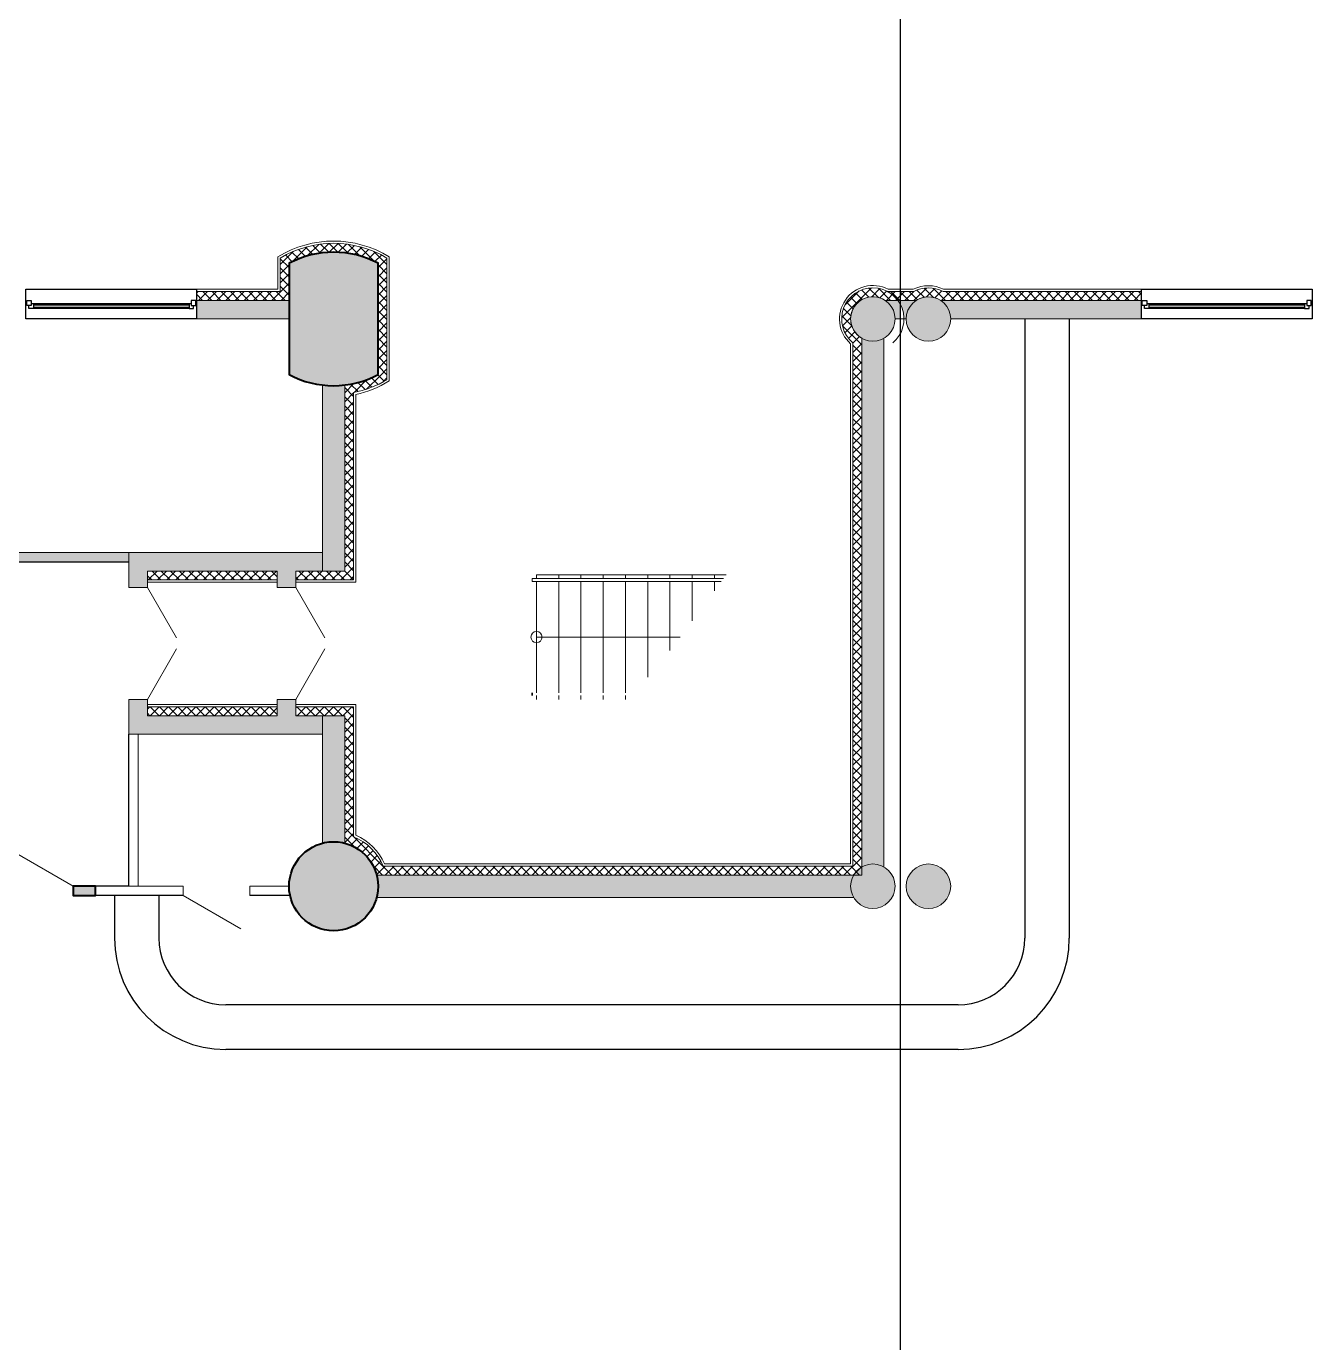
# Model space of a CAD drawing. Header units: millimetres. Extents: x 72919 to 485785, y -53256 to 338519.
# Drawn here: x 286540 to 303880, y 233750 to 251501 of the extents above; entities that cross this region are included whole.
import ezdxf

# ---------------------------------------------------------------- set-up
doc = ezdxf.new("R2010")
doc.units = ezdxf.units.MM
for name, color, linetype, lineweight in [('door', 177, 'Continuous', 9), ('stairs', 4, 'Continuous', 5), ('wall', 5, 'Continuous', 40)]:
    doc.layers.add(name, color=color, linetype=linetype, lineweight=lineweight)

# ---------------------------------------------------------------- blocks, each defined once
blk = doc.blocks.new('Пилон 1')
at = {"layer": 'wall', "lineweight": 9, "ltscale": 400, "true_color": 0x000000}
h = blk.add_hatch(color=18, dxfattribs=at)
h.dxf.hatch_style = 1
edge = h.paths.add_edge_path()
edge.add_line((600, -750), (600, 750))
edge.add_arc((0, -375), 1275, 61.9275, 118.0725)
edge.add_line((-600, 750), (-600, -750))
edge.add_arc((0, 375), 1275, 241.9275, 298.0725)
at = {"layer": 'wall', "color": 0, "ltscale": 400}
blk.add_lwpolyline([(600, -750), (600, 750, 0.25), (-600, 750), (-600, -750, 0.25), (600, -750)], format="xyb", dxfattribs=at)
blk = doc.blocks.new('Колонна ∅1200')
at = {"lineweight": 9, "ltscale": 400, "true_color": 0x000000}
h = blk.add_hatch(color=18, dxfattribs=at)
h.dxf.hatch_style = 1
edge = h.paths.add_edge_path()
edge.add_arc((0, 0), 600, 0, 360)
at = {"color": 18, "ltscale": 400, "true_color": 0x000000}
blk.add_circle((0, 0), 600, dxfattribs=at)
blk = doc.blocks.new('сердечник для 125')
at = {"lineweight": 40, "ltscale": 200, "true_color": 0x000000}
h = blk.add_hatch(color=18, dxfattribs=at)
h.dxf.hatch_style = 1
h.paths.add_polyline_path([(-779283, 728683), (-779583, 728683), (-779583, 728558), (-779283, 728558)])
at = {"color": 18, "lineweight": 40, "true_color": 0x000000}
blk.add_lwpolyline([(-779283, 728683), (-779583, 728683), (-779583, 728558), (-779283, 728558)], close=True, dxfattribs=at)
at = {"ltscale": 0.740741}
for points in [[(-779408, 728682), (-779408, 728683)], [(-779283, 728558), (-779283, 728558)]]:
    blk.add_lwpolyline(points, dxfattribs=at)

msp = doc.modelspace()

# ---------------------------------------------------------------- hatches: boundary and pattern name
at = {"ltscale": 500, "true_color": 0x000000}
h = msp.add_hatch(color=18, dxfattribs=at)
h.dxf.hatch_style = 1
h.paths.add_polyline_path([(290085.43379, 247804.99944), (288835.43379, 247804.99944), (288835.43379, 247554.99944), (290085.43379, 247554.99944)])
h = msp.add_hatch(color=18, dxfattribs=at)
h.dxf.hatch_style = 1
edge = h.paths.add_edge_path()
edge.add_arc((297960.43379, 247554.99944), 300, 0, 360)
h = msp.add_hatch(color=18, dxfattribs=at)
h.dxf.hatch_style = 1
h.paths.add_polyline_path([(298335.43379, 247744.14225, 0.0426297479), (298297.92453, 247804.99944), (298126.26502, 247804.99944, -0.2513806714), (298260.43379, 247554.99944), (298335.43379, 247554.99944)])
h.paths.add_polyline_path([(298544.60255, 247804.99944), (298335.43379, 247804.99944), (298335.43379, 247744.14225, -0.1173203946), (298380.43379, 247554.99944), (298410.43379, 247554.99944, -0.2513806714)])
h.paths.add_polyline_path([(301585.43379, 247804.99944), (298876.26502, 247804.99944, -0.2513806714), (299010.43379, 247554.99944), (301585.43379, 247554.99944)])
h = msp.add_hatch(color=18, dxfattribs=at)
h.dxf.hatch_style = 1
edge = h.paths.add_edge_path()
edge.add_arc((298710.43379, 247554.99944), 300, 0, 360)
h = msp.add_hatch(color=18, dxfattribs=at)
h.dxf.hatch_style = 1
h.paths.add_polyline_path([(298110.43379, 240164.80706), (297810.43379, 240164.80706), (297810.43379, 247295.19182), (298110.43379, 247295.19182)])
h = msp.add_hatch(color=18, dxfattribs=at)
h.dxf.hatch_style = 1
h.paths.add_polyline_path([(290835.43379, 244154.96441), (290535.43379, 244154.96441), (290535.43379, 246663.85372), (290835.43379, 246663.85372)])
h = msp.add_hatch(color=18, dxfattribs=at)
h.dxf.hatch_style = 1
h.paths.add_polyline_path([(287925.43379, 244404.96441), (286037.00623, 244404.96441), (286037.00623, 245367.60082), (285912.00623, 245364.60082), (285912.07457, 244279.96204), (287925.43379, 244279.96441), (287925.43379, 243934.99944), (288175.43379, 243934.99944), (288175.43379, 244154.96441), (289925.43379, 244154.96441), (289925.43379, 243934.99944), (290175.43379, 243934.99944), (290175.43379, 244154.96441), (290533.74437, 244154.96441), (290535.43379, 244404.96441)])
h.paths.add_polyline_path([(287925.43379, 242424.99944), (287925.43379, 241954.77793), (290535.43379, 241954.77829), (290535.43343, 242204.77829), (290175.43379, 242204.77829), (290175.43379, 242424.99944), (289925.43379, 242424.99944), (289925.43379, 242219.2811), (289925.43379, 242204.77829), (288175.43379, 242204.77829), (288175.43379, 242424.99944)])
h = msp.add_hatch(color=18, dxfattribs=at)
h.dxf.hatch_style = 1
h.paths.add_polyline_path([(290835.43379, 240485.94695), (290535.43379, 240485.94695), (290535.43379, 242204.77829), (290835.43379, 242204.77829)])
h = msp.add_hatch(color=18, dxfattribs=at)
h.dxf.hatch_style = 1
edge = h.paths.add_edge_path()
edge.add_arc((297960.43379, 239904.99944), 300, 0, 360)
h = msp.add_hatch(color=18, dxfattribs=at)
h.dxf.hatch_style = 1
edge = h.paths.add_edge_path()
edge.add_arc((298710.43379, 239904.99944), 300, 0, 360)
h = msp.add_hatch(color=18, dxfattribs=at)
h.dxf.hatch_style = 1
h.paths.add_polyline_path([(297700.62616, 240054.99944), (297700.62616, 239754.99944), (291266.38129, 239754.99944), (291266.38129, 240054.99944)])

# ---------------------------------------------------------------- linework, layer by layer
at = {"color": 18, "ltscale": 500, "true_color": 0x000000}
for p, q in [((286635.43379, 247764.99944), (288765.43379, 247764.99944)), ((286635.43379, 247744.99944), (288735.43379, 247744.99944)), ((286635.43379, 247714.99944), (288735.43379, 247714.99944)), ((301685.43379, 247764.99944), (303815.43379, 247764.99944)), ((301685.43379, 247744.99944), (303785.43379, 247744.99944)), ((301685.43379, 247714.99944), (303785.43379, 247714.99944)), ((285907.92026, 244279.96441), (287925.43379, 244279.96441)), ((293362.94832, 242475.00041), (293362.94797, 242514.9989))]:
    msp.add_line(p, q, dxfattribs=at)
for points in [[(298335.43379, 187152.81026), (298335.43379, 260799.18669)], [(288735.43379, 247694.99944), (286575.43379, 247694.99944), (286575.43379, 247734.99944)], [(286605.43379, 247764.99944), (286635.43379, 247764.99944), (286635.43379, 247694.99944)], [(288735.43379, 247764.99944), (288735.43379, 247694.99944), (288795.43379, 247694.99944), (288795.43379, 247734.99944)], [(303785.43379, 247694.99944), (301625.43379, 247694.99944), (301625.43379, 247734.99944)], [(301655.43379, 247764.99944), (301685.43379, 247764.99944), (301685.43379, 247694.99944)], [(303785.43379, 247764.99944), (303785.43379, 247694.99944), (303845.43379, 247694.99944), (303845.43379, 247734.99944)], [(300010.43531, 247554.99944), (300010.43531, 239204.99944)], [(300610.43531, 247554.99944), (300610.43531, 239204.99944)], [(293362.94797, 242515.00058), (293362.94832, 242475.00058)], [(287925.43302, 239904.99944), (287925.43379, 241954.77829)], [(287925.43379, 239904.99944), (287173.57212, 239904.99972)], [(287173.57212, 239779.99957), (287173.57261, 239904.99944)], [(287925.43298, 239779.99944), (287173.57208, 239779.99972)], [(287730.00913, 239779.99952), (287730.00913, 239183.26772)], [(288655.28515, 239779.99917), (287925.43298, 239779.99944)], [(288330.00913, 239779.99929), (288330.00913, 239183.26772)], [(290085.43374, 239779.99864), (289555.28515, 239779.99884)], [(299110.43531, 238304.99944), (289230.00913, 238304.99944)], [(299110.43531, 237704.99944), (289230.00913, 237704.99944)]]:
    msp.add_lwpolyline(points, dxfattribs=at)
for points in [[(286535.43379, 247554.99944), (286535.43379, 247954.99944), (288835.43379, 247954.99944), (288835.43379, 247554.99944)], [(286545.43379, 247804.99944), (286605.43379, 247804.99944), (286605.43379, 247734.99944), (286545.43379, 247734.99944)], [(288825.43379, 247804.99944), (288765.43379, 247804.99944), (288765.43379, 247734.99944), (288825.43379, 247734.99944)], [(301585.43379, 247554.99944), (301585.43379, 247954.99944), (303885.43379, 247954.99944), (303885.43379, 247554.99944)], [(301595.43379, 247804.99944), (301655.43379, 247804.99944), (301655.43379, 247734.99944), (301595.43379, 247734.99944)], [(303875.43379, 247804.99944), (303815.43379, 247804.99944), (303815.43379, 247734.99944), (303875.43379, 247734.99944)]]:
    msp.add_lwpolyline(points, close=True, dxfattribs=at)
for centre, radius, start, end in [((289230.00913, 239204.99944), 1500, 180, 270), ((289230.00913, 239204.99944), 900, 180, 270), ((299110.43531, 239204.99944), 1500, 270, 0), ((299110.43531, 239204.99944), 900, 270, 0)]:
    msp.add_arc(centre, radius, start, end, dxfattribs=at)
at = {"layer": 'door', "linetype": 'ByBlock', "ltscale": 100}
for p, q in [((288175.43379, 243934.99944), (288568.62579, 243253.97091)), ((290175.43379, 243934.99944), (290568.62579, 243253.97091)), ((288175.43379, 242424.99944), (288568.62579, 243106.02798)), ((290175.43379, 242424.99944), (290568.62579, 243106.02798)), ((287173.57224, 239904.99965), (286394.14938, 240354.99965)), ((289434.70801, 239329.99917), (288655.28515, 239779.99917))]:
    msp.add_line(p, q, dxfattribs=at)
at = {"layer": 'stairs', "color": 4, "lineweight": 18}
for p, q in [((295982.90201, 244105.02196), (293422.93379, 244104.99944)), ((293422.93423, 244054.99944), (293422.93379, 244104.99944)), ((293722.93423, 244055.00241), (293722.93379, 244105.00208)), ((294022.93423, 244055.00537), (294022.93379, 244105.00472)), ((294322.93423, 244055.00833), (294322.93379, 244105.00736)), ((294622.93423, 244055.0113), (294622.93379, 244105.01)), ((294922.93423, 244055.01426), (294922.93379, 244105.01264)), ((295222.93423, 244055.01723), (295222.93379, 244105.01528)), ((295522.93423, 244055.02019), (295522.93379, 244105.01791)), ((295822.93423, 244055.02315), (295822.93379, 244105.02055)), ((293362.93315, 244014.9989), (294789.18611, 244015.01368)), ((293422.94796, 242515.00018), (293422.93459, 244015.00084)), ((293722.94796, 242515.00315), (293722.93459, 244015.00353)), ((294022.94796, 242515.00611), (294022.93459, 244015.00622)), ((294322.94796, 242515.00907), (294322.93459, 244015.00892)), ((294622.94796, 242515.01204), (294622.93459, 244015.01161)), ((294922.94611, 242722.97452), (294922.93459, 244015.0143)), ((295222.94292, 243081.72771), (295222.93459, 244015.01699)), ((295522.9393, 243485.67653), (295522.93459, 244015.01968)), ((295822.93571, 243889.62537), (295822.93459, 244015.02237)), ((293422.94006, 243265.00096), (295360.38184, 243265.01826)), ((293422.94877, 242425.00158), (293422.94832, 242475.00158)), ((293722.94877, 242425.00427), (293722.94832, 242475.00427)), ((294022.94877, 242425.00696), (294022.94832, 242475.00696)), ((294322.94877, 242425.00966), (294322.94832, 242475.00966)), ((294622.94877, 242425.01235), (294622.94832, 242475.01235))]:
    msp.add_line(p, q, dxfattribs=at)
msp.add_lwpolyline([(295916.06359, 244015.02321), (293362.93459, 244014.99967), (293362.93423, 244054.99816), (295945.77083, 244055.02437)], dxfattribs=at)
msp.add_circle((293422.94006, 243265.00096), 75.52444, dxfattribs=at)
at = {"layer": 'wall', "color": 18, "lineweight": 18, "ltscale": 0.007407, "true_color": 0x000000, "extrusion": (-0.707107, -0.707107, 0)}
for p, q in [((298199.00835, 247804.99944), (298035.83139, 247968.1764)), ((298560.70137, 247814.53749), (298450.23941, 247924.99944)), ((297810.43379, 247203.62452), (297550.51129, 247463.54701)), ((290955.43379, 242179.23059), (290809.88609, 242324.77829)), ((291470.99701, 240054.99944), (290835.43379, 240690.56267)), ((290967.90425, 240434.34851), (290835.43379, 240566.81898))]:
    msp.add_line(p, q, dxfattribs=at)
at = {"layer": 'wall', "color": 18, "lineweight": 18, "ltscale": 0.007407, "true_color": 0x000000}
for p, q in [((298126.26502, 247804.99944), (298544.60255, 247804.99944)), ((298876.26502, 247804.99944), (301585.43379, 247804.99944)), ((298260.43379, 247554.99944), (298410.43379, 247554.99944)), ((297810.43379, 247295.19182), (297810.43379, 240164.80706)), ((298110.43379, 247295.19182), (298110.43379, 240164.80706)), ((290535.43379, 244154.96441), (290535.43379, 246663.85372)), ((290835.43379, 244154.96441), (290835.43379, 246663.85372)), ((287925.43379, 244404.96441), (286037.00623, 244404.96441)), ((290835.43379, 244154.96441), (290535.43379, 244154.96441)), ((290955.43379, 242302.97428), (290933.62978, 242324.77829)), ((290535.43379, 242204.77829), (290835.43379, 242204.77829)), ((290835.43379, 240485.94695), (290835.43379, 242204.77829)), ((287925.43379, 241954.77829), (290535.43379, 241954.77829)), ((291347.25332, 240054.99944), (291214.78285, 240187.46991)), ((297700.62616, 240054.99944), (291266.38129, 240054.99944))]:
    msp.add_line(p, q, dxfattribs=at)
at = {"layer": 'wall', "color": 18, "lineweight": 18, "ltscale": 0.007407, "true_color": 0x000000, "extrusion": (0.707107, 0.707107, 0)}
msp.add_line((298941.47047, 247804.99944), (298778.80277, 247967.66715), dxfattribs=at)
at = {"layer": 'wall', "color": 18, "lineweight": 18, "ltscale": 0.007407, "true_color": 0x000000, "extrusion": (1, 0, 0)}
for p, q in [((301585.43379, 247954.99944), (301585.43379, 247804.99944)), ((288175.43379, 244154.96441), (288175.43379, 244004.96441)), ((288175.43379, 242354.77829), (288175.43379, 242204.77829))]:
    msp.add_line(p, q, dxfattribs=at)
at = {"layer": 'wall', "color": 18, "lineweight": 18, "ltscale": 0.007407, "true_color": 0x000000}
for points in [[(290125.95356, 248325.69001), (290328.94379, 248528.68024)], [(290625.06403, 248453.56942), (290745.21264, 248573.71803)], [(289935.43379, 247954.99944), (289935.43379, 248391.66153)], [(290085.43379, 248246.46543), (289965.43379, 248366.46543)], [(290214.53358, 248364.85302), (290122.85615, 248456.53045)], [(291350.32034, 248342.75943), (291227.85495, 248465.22483)], [(291241.37042, 248327.41369), (291330.7322, 248416.77547)], [(289965.43379, 248165.17024), (290085.43379, 248285.17024)], [(290085.43379, 248122.72175), (289965.43379, 248242.72175)], [(289965.43379, 248041.42655), (290085.43379, 248161.42655)], [(291285.43379, 248123.98968), (291405.43379, 248243.98968)], [(291405.43379, 248040.15861), (291285.43379, 248160.15861)], [(290085.43379, 247998.97806), (289965.43379, 248118.97806)], [(290085.43379, 247875.23437), (289965.43379, 247995.23437)], [(291405.43379, 247916.41493), (291285.43379, 248036.41493)], [(291285.43379, 247876.50231), (291405.43379, 247996.50231)], [(288835.43379, 247901.37604), (288859.05719, 247924.99944)], [(288918.23185, 247804.99944), (288835.43379, 247887.79751)], [(288862.80087, 247804.99944), (288982.80087, 247924.99944)], [(289041.97554, 247804.99944), (288921.97554, 247924.99944)], [(288986.54456, 247804.99944), (289106.54456, 247924.99944)], [(289110.28825, 247804.99944), (289230.28825, 247924.99944)], [(289289.46291, 247804.99944), (289169.46291, 247924.99944)], [(289234.03193, 247804.99944), (289354.03193, 247924.99944)], [(289357.77562, 247804.99944), (289477.77562, 247924.99944)], [(289536.95028, 247804.99944), (289416.95028, 247924.99944)], [(289481.51931, 247804.99944), (289601.51931, 247924.99944)], [(289660.69397, 247804.99944), (289540.69397, 247924.99944)], [(289605.26299, 247804.99944), (289725.26299, 247924.99944)], [(289729.00668, 247804.99944), (289849.00668, 247924.99944)], [(289908.18134, 247804.99944), (289788.18134, 247924.99944)], [(290031.92503, 247804.99944), (289911.92503, 247924.99944)], [(291405.43379, 247792.67124), (291285.43379, 247912.67124)], [(291285.43379, 247752.75862), (291405.43379, 247872.75862)], [(297540.8412, 247573.49433), (297941.9389, 247974.59203)], [(297583.15204, 247739.54886), (297775.88437, 247932.28119)], [(297745.1258, 247763.90725), (297660.26609, 247848.76696)], [(297945.72942, 247854.63886), (298055.248, 247964.15744)], [(298322.75204, 247804.99944), (298202.75204, 247924.99944)], [(298446.49573, 247804.99944), (298326.49573, 247924.99944)], [(298538.36269, 247828.5537), (298682.00903, 247972.20004)], [(298776.77407, 247845.95216), (298653.38849, 247969.33773)], [(298797.84527, 247840.5489), (298890.7652, 247933.46883)], [(298886.0395, 247804.99944), (299006.0395, 247924.99944)], [(299010.43379, 247554.99944), (301585.43379, 247554.99944), (301585.43379, 247804.99944)], [(299188.95785, 247804.99944), (299068.95785, 247924.99944)], [(299257.27056, 247804.99944), (299377.27056, 247924.99944)], [(299436.44522, 247804.99944), (299316.44522, 247924.99944)], [(299381.01424, 247804.99944), (299501.01424, 247924.99944)], [(299560.18891, 247804.99944), (299440.18891, 247924.99944)], [(299504.75793, 247804.99944), (299624.75793, 247924.99944)], [(299628.50162, 247804.99944), (299748.50162, 247924.99944)], [(299807.67628, 247804.99944), (299687.67628, 247924.99944)], [(299931.41997, 247804.99944), (299811.41997, 247924.99944)], [(299875.98899, 247804.99944), (299995.98899, 247924.99944)], [(299999.73268, 247804.99944), (300119.73268, 247924.99944)], [(300178.90734, 247804.99944), (300058.90734, 247924.99944)], [(300123.47636, 247804.99944), (300243.47636, 247924.99944)], [(300247.22005, 247804.99944), (300367.22005, 247924.99944)], [(300370.96374, 247804.99944), (300490.96374, 247924.99944)], [(300550.1384, 247804.99944), (300430.1384, 247924.99944)], [(300618.45111, 247804.99944), (300738.45111, 247924.99944)], [(300742.1948, 247804.99944), (300862.1948, 247924.99944)], [(300921.36946, 247804.99944), (300801.36946, 247924.99944)], [(300865.93848, 247804.99944), (300985.93848, 247924.99944)], [(301045.11315, 247804.99944), (300925.11315, 247924.99944)], [(300989.68217, 247804.99944), (301109.68217, 247924.99944)], [(301168.85683, 247804.99944), (301048.85683, 247924.99944)], [(301292.60052, 247804.99944), (301172.60052, 247924.99944)], [(301237.16954, 247804.99944), (301357.16954, 247924.99944)], [(301360.91323, 247804.99944), (301480.91323, 247924.99944)], [(301540.08789, 247804.99944), (301420.08789, 247924.99944)], [(301585.43379, 247883.39724), (301543.83158, 247924.99944)], [(291405.43379, 247668.92755), (291285.43379, 247788.92755)], [(291285.43379, 247629.01494), (291405.43379, 247749.01494)], [(291405.43379, 247421.44018), (291285.43379, 247541.44018)], [(297551.27579, 247460.18523), (297660.79437, 247569.70381)], [(297583.85469, 247369.02045), (297675.61355, 247460.77931)], [(291405.43379, 247297.69649), (291285.43379, 247417.69649)], [(291285.43379, 247257.78388), (291405.43379, 247377.78388)], [(291405.43379, 247173.95281), (291285.43379, 247293.95281)], [(297690.43379, 247228.11217), (297778.66097, 247316.33935)], [(297810.43379, 247295.19182), (297810.43379, 240054.99944)], [(291285.43379, 247134.04019), (291405.43379, 247254.04019)], [(291405.43379, 247050.20912), (291285.43379, 247170.20912)], [(291285.43379, 247010.2965), (291405.43379, 247130.2965)], [(297660.43379, 240204.99944), (297660.43379, 247219.58925)], [(297690.43379, 247104.36848), (297810.43379, 247224.36848)], [(291405.43379, 246926.46543), (291285.43379, 247046.46543)], [(291405.43379, 246802.72175), (291285.43379, 246922.72175)], [(297810.43379, 246956.13714), (297690.43379, 247076.13714)], [(297810.43379, 246832.39346), (297690.43379, 246952.39346)], [(291288.55282, 246672.11534), (291198.071, 246762.59716)], [(291349.6453, 246703.27695), (291405.43379, 246759.06544)], [(297690.43379, 246733.13742), (297810.43379, 246853.13742)], [(297810.43379, 246708.64977), (297690.43379, 246828.64977)], [(290835.43379, 246560.2965), (290960.06547, 246684.92819)], [(290835.43379, 244154.96441), (290835.43379, 246663.85372)], [(291014.95901, 246574.47809), (290913.81652, 246675.62058)], [(297690.43379, 246609.39373), (297810.43379, 246729.39373)], [(297810.43379, 246584.90608), (297690.43379, 246704.90608)], [(297690.43379, 246485.65005), (297810.43379, 246605.65005)], [(297810.43379, 246461.1624), (297690.43379, 246581.1624)], [(290955.43379, 246386.51594), (290835.43379, 246506.51594)], [(290835.43379, 246312.80913), (290955.43379, 246432.80913)], [(290955.43379, 246262.77225), (290835.43379, 246382.77225)], [(297690.43379, 246361.90636), (297810.43379, 246481.90636)], [(297810.43379, 246337.41871), (297690.43379, 246457.41871)], [(290835.43379, 246189.06544), (290955.43379, 246309.06544)], [(297810.43379, 246213.67502), (297690.43379, 246333.67502)], [(297690.43379, 246114.41899), (297810.43379, 246234.41899)], [(297810.43379, 246089.93134), (297690.43379, 246209.93134)], [(290835.43379, 246065.32176), (290955.43379, 246185.32176)], [(290955.43379, 246015.28488), (290835.43379, 246135.28488)], [(290835.43379, 245941.57807), (290955.43379, 246061.57807)], [(297690.43379, 245990.6753), (297810.43379, 246110.6753)], [(290955.43379, 245891.54119), (290835.43379, 246011.54119)], [(290835.43379, 245817.83438), (290955.43379, 245937.83438)], [(297690.43379, 245866.93161), (297810.43379, 245986.93161)], [(297810.43379, 245842.44396), (297690.43379, 245962.44396)], [(297690.43379, 245743.18793), (297810.43379, 245863.18793)], [(290955.43379, 245644.05382), (290835.43379, 245764.05382)], [(290835.43379, 245570.34701), (290955.43379, 245690.34701)], [(297810.43379, 245718.70028), (297690.43379, 245838.70028)], [(290835.43379, 245446.60332), (290955.43379, 245566.60332)], [(297810.43379, 245471.2129), (297690.43379, 245591.2129)], [(290835.43379, 245322.85963), (290955.43379, 245442.85963)], [(297690.43379, 245371.95687), (297810.43379, 245491.95687)], [(297810.43379, 245099.98184), (297690.43379, 245219.98184)], [(290955.43379, 244901.5917), (290835.43379, 245021.5917)], [(290835.43379, 244580.39751), (290955.43379, 244700.39751)], [(290955.43379, 244406.61695), (290835.43379, 244526.61695)], [(297810.43379, 244481.26341), (297690.43379, 244601.26341)], [(290535.43379, 244154.96441), (290175.43379, 244154.96441), (290175.43379, 243934.99944), (289925.43379, 243934.99944), (289925.43379, 244154.96441), (288175.43379, 244154.96441), (288175.43379, 243934.99944), (287925.43379, 243934.99944), (287925.43379, 244404.96441)], [(287925.43379, 244404.96441), (290535.43379, 244404.96441)], [(288175.43379, 244147.78388), (288182.61432, 244154.96441)], [(288233.49416, 244034.96441), (288175.43379, 244093.02479)], [(288186.35801, 244034.96441), (288306.35801, 244154.96441)], [(288357.23785, 244034.96441), (288237.23785, 244154.96441)], [(288310.10169, 244034.96441), (288430.10169, 244154.96441)], [(288480.98153, 244034.96441), (288360.98153, 244154.96441)], [(288433.84538, 244034.96441), (288553.84538, 244154.96441)], [(288604.72522, 244034.96441), (288484.72522, 244154.96441)], [(288557.58907, 244034.96441), (288677.58907, 244154.96441)], [(288728.46891, 244034.96441), (288608.46891, 244154.96441)], [(288852.21259, 244034.96441), (288732.21259, 244154.96441)], [(288975.95628, 244034.96441), (288855.95628, 244154.96441)], [(288928.82013, 244034.96441), (289048.82013, 244154.96441)], [(289099.69997, 244034.96441), (288979.69997, 244154.96441)], [(289176.3075, 244034.96441), (289296.3075, 244154.96441)], [(289347.18734, 244034.96441), (289227.18734, 244154.96441)], [(289300.05119, 244034.96441), (289420.05119, 244154.96441)], [(289470.93103, 244034.96441), (289350.93103, 244154.96441)], [(289718.4184, 244034.96441), (289598.4184, 244154.96441)], [(289671.28225, 244034.96441), (289791.28225, 244154.96441)], [(289795.02593, 244034.96441), (289915.02593, 244154.96441)], [(289925.43379, 244075.4364), (289845.90578, 244154.96441)], [(290175.43379, 244044.1412), (290286.25699, 244154.96441)], [(290175.43379, 244154.96441), (290835.43379, 244154.96441)], [(290337.13684, 244034.96441), (290217.13684, 244154.96441)], [(290584.62421, 244034.96441), (290464.62421, 244154.96441)], [(290708.3679, 244034.96441), (290588.3679, 244154.96441)], [(290661.23174, 244034.96441), (290781.23174, 244154.96441)], [(290832.11158, 244034.96441), (290712.11158, 244154.96441)], [(297810.43379, 244110.03235), (297690.43379, 244230.03235)], [(290213.39315, 244034.96441), (290175.43379, 244072.92377)], [(290955.43379, 244034.96441), (290175.43379, 244034.96441)], [(297810.43379, 243862.54498), (297690.43379, 243982.54498)], [(297690.43379, 243639.54525), (297810.43379, 243759.54525)], [(297690.43379, 243515.80157), (297810.43379, 243635.80157)], [(297810.43379, 243491.31392), (297690.43379, 243611.31392)], [(297690.43379, 243144.57051), (297810.43379, 243264.57051)], [(297810.43379, 243120.08286), (297690.43379, 243240.08286)], [(297690.43379, 242897.08313), (297810.43379, 243017.08313)], [(297810.43379, 242872.59548), (297690.43379, 242992.59548)], [(297690.43379, 242525.85207), (297810.43379, 242645.85207)], [(288175.43379, 242204.77829), (288175.43379, 242424.99944), (287925.43379, 242424.99944), (287925.43379, 241954.77829)], [(290535.43379, 242204.77829), (290175.43379, 242204.77829), (290175.43379, 242424.99944), (289925.43379, 242424.99944), (289925.43379, 242204.77829), (288175.43379, 242204.77829)], [(288212.32718, 242204.77829), (288332.32718, 242324.77829)], [(288336.07087, 242204.77829), (288456.07087, 242324.77829)], [(288578.75604, 242204.77829), (288458.75604, 242324.77829)], [(288459.81456, 242204.77829), (288579.81456, 242324.77829)], [(288583.55824, 242204.77829), (288703.55824, 242324.77829)], [(288707.30193, 242204.77829), (288827.30193, 242324.77829)], [(288831.04562, 242204.77829), (288951.04562, 242324.77829)], [(289073.73079, 242204.77829), (288953.73079, 242324.77829)], [(288954.7893, 242204.77829), (289074.7893, 242324.77829)], [(289078.53299, 242204.77829), (289198.53299, 242324.77829)], [(289202.27668, 242204.77829), (289322.27668, 242324.77829)], [(289326.02036, 242204.77829), (289446.02036, 242324.77829)], [(289449.76405, 242204.77829), (289569.76405, 242324.77829)], [(289692.44922, 242204.77829), (289572.44922, 242324.77829)], [(289573.50774, 242204.77829), (289693.50774, 242324.77829)], [(289816.19291, 242204.77829), (289696.19291, 242324.77829)], [(289697.25142, 242204.77829), (289817.25142, 242324.77829)], [(289820.99511, 242204.77829), (289925.43379, 242309.21696)], [(290175.43379, 242311.72959), (290188.48248, 242324.77829)], [(290192.22617, 242204.77829), (290312.22617, 242324.77829)], [(290434.91134, 242204.77829), (290314.91134, 242324.77829)], [(290315.96986, 242204.77829), (290435.96986, 242324.77829)], [(290558.65503, 242204.77829), (290438.65503, 242324.77829)], [(290439.71354, 242204.77829), (290559.71354, 242324.77829)], [(290806.14241, 242204.77829), (290686.14241, 242324.77829)], [(290687.20092, 242204.77829), (290807.20092, 242324.77829)], [(290810.9446, 242204.77829), (290930.9446, 242324.77829)], [(290955.43379, 242324.77829), (290955.43379, 240572.45731)], [(290187.42397, 242204.77829), (290175.43379, 242216.76847)], [(290535.43379, 240485.94695), (290535.43379, 242204.77829)], [(290835.43379, 242105.52378), (290955.43379, 242225.52378)], [(290955.43379, 242055.48691), (290835.43379, 242175.48691)], [(297810.43379, 242130.13336), (297690.43379, 242250.13336)], [(288050.43302, 239904.9994), (288050.43379, 241954.77824)], [(290835.43379, 241981.78009), (290955.43379, 242101.78009)], [(290955.43379, 241931.74322), (290835.43379, 242051.74322)], [(297810.43379, 241882.64599), (297690.43379, 242002.64599)], [(290955.43379, 241807.99953), (290835.43379, 241927.99953)], [(290835.43379, 241734.29272), (290955.43379, 241854.29272)], [(290955.43379, 241684.25585), (290835.43379, 241804.25585)], [(290835.43379, 241610.54903), (290955.43379, 241730.54903)], [(290955.43379, 241560.51216), (290835.43379, 241680.51216)], [(290835.43379, 241486.80535), (290955.43379, 241606.80535)], [(297690.43379, 241535.90258), (297810.43379, 241655.90258)], [(290955.43379, 241313.02479), (290835.43379, 241433.02479)], [(290835.43379, 241239.31797), (290955.43379, 241359.31797)], [(290955.43379, 241189.2811), (290835.43379, 241309.2811)], [(290835.43379, 241115.57429), (290955.43379, 241235.57429)], [(297810.43379, 241140.18387), (297690.43379, 241260.18387)], [(290955.43379, 241065.53741), (290835.43379, 241185.53741)], [(290955.43379, 240941.79373), (290835.43379, 241061.79373)], [(290955.43379, 240818.05004), (290835.43379, 240938.05004)], [(290955.43379, 240694.30635), (290835.43379, 240814.30635)], [(290835.43379, 240620.59954), (290955.43379, 240740.59954)], [(290835.43379, 240496.85585), (290955.43379, 240616.85585)], [(291135.4249, 240301.87222), (291220.41661, 240386.86393)], [(297690.43379, 240174.99944), (291352.89165, 240174.99944)], [(291372.82014, 240204.99944), (297660.43379, 240204.99944)], [(291383.52687, 240054.99944), (291503.52687, 240174.99944)], [(291594.74069, 240054.99944), (291474.74069, 240174.99944)], [(291507.27056, 240054.99944), (291627.27056, 240174.99944)], [(291718.48438, 240054.99944), (291598.48438, 240174.99944)], [(291631.01424, 240054.99944), (291751.01424, 240174.99944)], [(291842.22807, 240054.99944), (291722.22807, 240174.99944)], [(291754.75793, 240054.99944), (291874.75793, 240174.99944)], [(291965.97175, 240054.99944), (291845.97175, 240174.99944)], [(292089.71544, 240054.99944), (291969.71544, 240174.99944)], [(292125.98899, 240054.99944), (292245.98899, 240174.99944)], [(292460.9465, 240054.99944), (292340.9465, 240174.99944)], [(292584.69019, 240054.99944), (292464.69019, 240174.99944)], [(292497.22005, 240054.99944), (292617.22005, 240174.99944)], [(292620.96374, 240054.99944), (292740.96374, 240174.99944)], [(292832.17756, 240054.99944), (292712.17756, 240174.99944)], [(292744.70742, 240054.99944), (292864.70742, 240174.99944)], [(292992.1948, 240054.99944), (293112.1948, 240174.99944)], [(293239.68217, 240054.99944), (293359.68217, 240174.99944)], [(293487.16954, 240054.99944), (293607.16954, 240174.99944)], [(293698.38337, 240054.99944), (293578.38337, 240174.99944)], [(293945.87074, 240054.99944), (293825.87074, 240174.99944)], [(294069.61443, 240054.99944), (293949.61443, 240174.99944)], [(294440.84549, 240054.99944), (294320.84549, 240174.99944)], [(294564.58917, 240054.99944), (294444.58917, 240174.99944)], [(294477.11904, 240054.99944), (294597.11904, 240174.99944)], [(294812.07655, 240054.99944), (294692.07655, 240174.99944)], [(295183.30761, 240054.99944), (295063.30761, 240174.99944)], [(295219.58116, 240054.99944), (295339.58116, 240174.99944)], [(295430.79498, 240054.99944), (295310.79498, 240174.99944)], [(296668.23185, 240054.99944), (296548.23185, 240174.99944)], [(296791.97554, 240054.99944), (296671.97554, 240174.99944)], [(296915.71922, 240054.99944), (296795.71922, 240174.99944)], [(297039.46291, 240054.99944), (296919.46291, 240174.99944)], [(297163.2066, 240054.99944), (297043.2066, 240174.99944)], [(297286.95028, 240054.99944), (297166.95028, 240174.99944)], [(297534.43766, 240054.99944), (297414.43766, 240174.99944)], [(297810.43379, 240150.23437), (297690.43379, 240270.23437)], [(288655.2852, 239904.99917), (287925.43379, 239904.99944)], [(288655.28515, 239779.99917), (288655.2852, 239904.99917)], [(290085.43379, 239904.99864), (289555.28515, 239904.99884)], [(289555.28515, 239779.99884), (289555.2852, 239904.99884)], [(297700.62616, 239754.99944), (291266.38129, 239754.99944)]]:
    msp.add_lwpolyline(points, dxfattribs=at)
at = {"layer": 'wall', "color": 18, "lineweight": 18, "ltscale": 0.007407, "true_color": 0x000000, "extrusion": (-0.707107, -0.707107, 0)}
for points, elevation in [([(29684.35849, 0), (29544.85758, 0)], -381008.13647), ([(29744.7478, 0), (29597.99306, 0)], -381095.63647), ([(29817.01121, 0), (29660.59415, 0)], -381183.13647), ([(29904.14078, 0), (29734.38765, 0)], -381270.63647), ([(30011.28825, 0), (29822.00307, 0)], -381358.13647), ([(30148.84312, 0), (29927.77899, 0)], -381445.63647), ([(30345.87552, 0), (30059.86423, 0)], -381533.13647), ([(29633.93635, 0), (29499.99246, 0)], -380920.63647), ([(30488.88014, 0), (30410.93796, 0)], -381620.63647), ([(30576.38014, 0), (30406.67451, 0)], -381533.13647), ([(29246.44543, 0), (29076.7398, 0)], -379695.63647), ([(29421.44543, 0), (29251.7398, 0)], -379870.63647), ([(29683.94543, 0), (29514.2398, 0)], -380133.13647), ([(35353.72727, 0), (35230.30213, 0)], -385820.63647), ([(35395.16722, 0), (35258.17748, 0)], -385908.13647), ([(35923.86598, 0), (35787.33228, 0)], -386433.13647), ([(36246.44543, 0), (36076.7398, 0)], -386695.63647), ([(36421.44543, 0), (36251.7398, 0)], -386870.63647), ([(36683.94543, 0), (36514.2398, 0)], -387133.13647), ([(36946.44543, 0), (36776.7398, 0)], -387395.63647), ([(37121.44543, 0), (36951.7398, 0)], -387570.63647), ([(37208.94543, 0), (37039.2398, 0)], -387658.13647), ([(37383.94543, 0), (37214.2398, 0)], -387833.13647), ([(37471.44543, 0), (37301.7398, 0)], -387920.63647), ([(37908.94543, 0), (37739.2398, 0)], -388358.13647), ([(31013.88014, 0), (30844.17451, 0)], -381095.63647), ([(35505.28628, 0), (35317.83726, 0)], -385470.63647), ([(35871.91801, 0), (35702.21238, 0)], -385295.63647), ([(31427.48404, 0), (31257.77841, 0)], -380045.63647), ([(31514.44812, 0), (31382.69541, 0)], -380308.13647), ([(31689.98404, 0), (31520.27841, 0)], -379783.13647), ([(36659.41801, 0), (36489.71238, 0)], -384508.13647), ([(31952.48404, 0), (31782.77841, 0)], -379520.63647), ([(36921.91801, 0), (36752.21238, 0)], -384245.63647), ([(32127.48404, 0), (31957.77841, 0)], -379345.63647), ([(32214.98404, 0), (32045.27841, 0)], -379258.13647), ([(32302.48404, 0), (32132.77841, 0)], -379170.63647), ([(37096.91801, 0), (36927.21238, 0)], -384070.63647), ([(37184.41801, 0), (37014.71238, 0)], -383983.13647), ([(32389.98404, 0), (32220.27841, 0)], -379083.13647), ([(32477.48404, 0), (32307.77841, 0)], -378995.63647), ([(37359.41801, 0), (37189.71238, 0)], -383808.13647), ([(37446.91801, 0), (37277.21238, 0)], -383720.63647), ([(37534.41801, 0), (37364.71238, 0)], -383633.13647), ([(32739.98404, 0), (32570.27841, 0)], -378733.13647), ([(32827.48404, 0), (32657.77841, 0)], -378645.63647), ([(37621.91801, 0), (37452.21238, 0)], -383545.63647), ([(37796.91801, 0), (37627.21238, 0)], -383370.63647), ([(33002.48404, 0), (32832.77841, 0)], -378470.63647), ([(37884.41801, 0), (37714.71238, 0)], -383283.13647), ([(31953.08011, 0), (31783.37448, 0)], -377070.63647), ([(32215.58011, 0), (32045.87448, 0)], -377333.13647), ([(32390.58011, 0), (32220.87448, 0)], -377508.13647), ([(32828.08011, 0), (32658.37448, 0)], -377945.63647), ([(33177.48404, 0), (33007.77841, 0)], -378295.63647), ([(38234.41801, 0), (38064.71238, 0)], -382933.13647), ([(38321.91801, 0), (38152.21238, 0)], -382845.63647), ([(38496.91801, 0), (38327.21238, 0)], -382670.63647), ([(38584.41801, 0), (38414.71238, 0)], -382583.13647), ([(38759.41801, 0), (38589.71238, 0)], -382408.13647), ([(38934.41801, 0), (38764.71238, 0)], -382233.13647), ([(39021.91801, 0), (38852.21238, 0)], -382145.63647), ([(39109.41801, 0), (38939.71238, 0)], -382058.13647), ([(39196.91801, 0), (39027.21238, 0)], -381970.63647), ([(32616.35414, 0), (32446.64852, 0)], -375145.63647), ([(32703.85414, 0), (32534.14852, 0)], -375233.13647), ([(32878.85414, 0), (32709.14852, 0)], -375408.13647), ([(32966.35414, 0), (32796.64852, 0)], -375495.63647), ([(33053.85414, 0), (32884.14852, 0)], -375583.13647), ([(33228.85414, 0), (33059.14852, 0)], -375758.13647), ([(33316.35414, 0), (33146.64852, 0)], -375845.63647), ([(33403.85414, 0), (33234.14852, 0)], -375933.13647), ([(33491.35414, 0), (33321.64852, 0)], -376020.63647), ([(33733.34407, 0), (33584.14852, 0)], -376283.13647), ([(34016.35414, 0), (33846.64852, 0)], -376545.63647), ([(34278.85414, 0), (34109.14852, 0)], -376808.13647), ([(39284.41801, 0), (39114.71238, 0)], -381883.13647), ([(32528.85414, 0), (32483.47033, 0)], -375058.13647), ([(39459.41801, 0), (39289.71238, 0)], -381708.13647), ([(39634.41801, 0), (39464.71238, 0)], -381533.13647), ([(39721.91801, 0), (39552.21238, 0)], -381445.63647), ([(39809.41801, 0), (39639.71238, 0)], -381358.13647), ([(35014.98404, 0), (34845.27841, 0)], -376458.13647), ([(39984.41801, 0), (39814.71238, 0)], -381183.13647), ([(40159.41801, 0), (39989.71238, 0)], -381008.13647), ([(40246.91801, 0), (40077.21238, 0)], -380920.63647), ([(40334.41801, 0), (40164.71238, 0)], -380833.13647), ([(40421.91801, 0), (40252.21238, 0)], -380745.63647), ([(40509.41801, 0), (40339.71238, 0)], -380658.13647), ([(40596.91801, 0), (40427.21238, 0)], -380570.63647), ([(40684.41801, 0), (40514.71238, 0)], -380483.13647), ([(36881.60054, 0), (36711.89491, 0)], -376370.63647), ([(36969.10054, 0), (36799.39491, 0)], -376458.13647), ([(37231.60054, 0), (37061.89491, 0)], -376720.63647), ([(37406.60054, 0), (37236.89491, 0)], -376895.63647), ([(37494.10054, 0), (37324.39491, 0)], -376983.13647), ([(37581.60054, 0), (37411.89491, 0)], -377070.63647), ([(37756.60054, 0), (37586.89491, 0)], -377245.63647), ([(37844.10054, 0), (37674.39491, 0)], -377333.13647), ([(38019.10054, 0), (37849.39491, 0)], -377508.13647), ([(38281.60054, 0), (38111.89491, 0)], -377770.63647), ([(38369.10054, 0), (38199.39491, 0)], -377858.13647), ([(38631.60054, 0), (38461.89491, 0)], -378120.63647), ([(38806.60054, 0), (38636.89491, 0)], -378295.63647), ([(38894.10054, 0), (38724.39491, 0)], -378383.13647), ([(39069.10054, 0), (38899.39491, 0)], -378558.13647), ([(39244.10054, 0), (39074.39491, 0)], -378733.13647), ([(39331.60054, 0), (39161.89491, 0)], -378820.63647), ([(39419.10054, 0), (39249.39491, 0)], -378908.13647), ([(39506.60054, 0), (39336.89491, 0)], -378995.63647), ([(39594.10054, 0), (39424.39491, 0)], -379083.13647), ([(39681.60054, 0), (39511.89491, 0)], -379170.63647), ([(39769.10054, 0), (39599.39491, 0)], -379258.13647), ([(39856.60054, 0), (39686.89491, 0)], -379345.63647), ([(39944.10054, 0), (39774.39491, 0)], -379433.13647), ([(40556.60054, 0), (40386.89491, 0)], -380045.63647), ([(40731.60054, 0), (40561.89491, 0)], -380220.63647), ([(40819.10054, 0), (40649.39491, 0)], -380308.13647)]:
    msp.add_lwpolyline(points, dxfattribs=dict(at, elevation=elevation))
at = {"layer": 'wall', "color": 18, "lineweight": 18, "ltscale": 0.007407, "true_color": 0x000000, "extrusion": (0.707107, -0.707107, 0)}
for points, elevation in [([(380940.80574, 0), (381162.30309, 0)], 29644.74981), ([(381078.76474, 0), (381268.29761, 0)], 29732.24981), ([(381273.46067, 0), (381429.99288, 0)], 29907.24981), ([(381345.85878, 0), (381492.69876, 0)], 29994.74981), ([(381406.35875, 0), (381545.92446, 0)], 30082.24981), ([(380603.29927, 0), (380851.32571, 0)], 29469.74981), ([(381456.87567, 0), (381590.86951, 0)], 30169.74981), ([(381498.70293, 0), (381628.39299, 0)], 30257.24981), ([(381507.56117, 0), (381677.2668, 0)], 30432.24981), ([(380181.44085, 0), (380510.50489, 0)], 29732.24981), ([(381332.56117, 0), (381502.2668, 0)], 30607.24981), ([(380268.94085, 0), (380423.00489, 0)], 29819.74981), ([(386005.6841, 0), (386135.45072, 0)], 35507.24981), ([(386043.94085, 0), (386213.64648, 0)], 35594.74981), ([(386131.44085, 0), (386301.14648, 0)], 35682.24981), ([(386218.94085, 0), (386388.64648, 0)], 35769.74981), ([(386306.44085, 0), (386339.7516, 0)], 35857.24981), ([(386460.62515, 0), (386619.05565, 0)], 35944.74981), ([(386656.44085, 0), (386826.14648, 0)], 36207.24981), ([(386743.94085, 0), (386913.64648, 0)], 36294.74981), ([(387181.44085, 0), (387351.14648, 0)], 36732.24981), ([(387706.44085, 0), (387876.14648, 0)], 37257.24981), ([(388143.94085, 0), (388313.64648, 0)], 37694.74981), ([(388406.44085, 0), (388548.96086, 0)], 37957.24981), ([(380982.56117, 0), (381152.2668, 0)], 30957.24981), ([(380895.06117, 0), (381064.7668, 0)], 31044.74981), ([(385320.33114, 0), (385441.41031, 0)], 35594.74981), ([(385140.59904, 0), (385310.30466, 0)], 35857.24981), ([(380545.06117, 0), (380714.7668, 0)], 31394.74981), ([(385053.09904, 0), (385222.80466, 0)], 35944.74981), ([(380086.89568, 0), (380334.06205, 0)], 31394.74981), ([(380238.50901, 0), (380495.27826, 0)], 31482.24981), ([(380495.27826, 0), (380627.2668, 0)], 31482.24981), ([(379908.66507, 0), (380078.37069, 0)], 31394.74981), ([(384615.59904, 0), (384785.30466, 0)], 36382.24981), ([(379383.66507, 0), (379553.37069, 0)], 31919.74981), ([(384178.09904, 0), (384347.80466, 0)], 36819.74981), ([(384090.59904, 0), (384260.30466, 0)], 36907.24981), ([(379033.66507, 0), (379203.37069, 0)], 32269.74981), ([(383915.59904, 0), (384085.30466, 0)], 37082.24981), ([(378946.16507, 0), (379115.87069, 0)], 32357.24981), ([(383828.09904, 0), (383997.80466, 0)], 37169.74981), ([(378858.66507, 0), (379028.37069, 0)], 32444.74981), ([(383740.59904, 0), (383910.30466, 0)], 37257.24981), ([(383653.09904, 0), (383822.80466, 0)], 37344.74981), ([(378771.16507, 0), (378940.87069, 0)], 32532.24981), ([(378683.66507, 0), (378853.37069, 0)], 32619.74981), ([(383565.59904, 0), (383735.30466, 0)], 37432.24981), ([(383478.09904, 0), (383647.80466, 0)], 37519.74981), ([(383390.59904, 0), (383560.30466, 0)], 37607.24981), ([(378508.66507, 0), (378678.37069, 0)], 32794.74981), ([(378421.16507, 0), (378590.87069, 0)], 32882.24981), ([(383303.09904, 0), (383472.80466, 0)], 37694.74981), ([(378333.66507, 0), (378503.37069, 0)], 32969.74981), ([(383215.59904, 0), (383385.30466, 0)], 37782.24981), ([(383128.09904, 0), (383297.80466, 0)], 37869.74981), ([(376687.30617, 0), (376857.0118, 0)], 31569.74981), ([(376774.80617, 0), (376944.5118, 0)], 31657.24981), ([(376949.80617, 0), (377119.5118, 0)], 31832.24981), ([(377212.30617, 0), (377382.0118, 0)], 32094.74981), ([(377299.80617, 0), (377469.5118, 0)], 32182.24981), ([(377824.80617, 0), (377994.5118, 0)], 32707.24981), ([(377912.30617, 0), (378082.0118, 0)], 32794.74981), ([(377999.80617, 0), (378169.5118, 0)], 32882.24981), ([(378174.80617, 0), (378415.87069, 0)], 33057.24981), ([(378262.30617, 0), (378328.37069, 0)], 33144.74981), ([(383040.59904, 0), (383210.30466, 0)], 37957.24981), ([(377562.30617, 0), (377571.73073, 0)], 32444.74981), ([(382953.09904, 0), (383122.80466, 0)], 38044.74981), ([(382865.59904, 0), (383035.30466, 0)], 38132.24981), ([(382603.09904, 0), (382772.80466, 0)], 38394.74981), ([(382515.59904, 0), (382685.30466, 0)], 38482.24981), ([(382340.59904, 0), (382510.30466, 0)], 38657.24981), ([(382165.59904, 0), (382335.30466, 0)], 38832.24981), ([(382078.09904, 0), (382247.80466, 0)], 38919.74981), ([(381903.09904, 0), (382072.80466, 0)], 39094.74981), ([(375096.85699, 0), (375143.73776, 0)], 32444.74981), ([(376724.03214, 0), (376893.73776, 0)], 34194.74981), ([(381815.59904, 0), (381985.30466, 0)], 39182.24981), ([(381728.09904, 0), (381897.80466, 0)], 39269.74981), ([(381640.59904, 0), (381810.30466, 0)], 39357.24981), ([(376671.16507, 0), (376840.87069, 0)], 34632.24981), ([(381553.09904, 0), (381722.80466, 0)], 39444.74981), ([(381465.59904, 0), (381635.30466, 0)], 39532.24981), ([(381378.09904, 0), (381547.80466, 0)], 39619.74981), ([(376321.16507, 0), (376490.87069, 0)], 34982.24981), ([(381203.09904, 0), (381372.80466, 0)], 39794.74981), ([(381115.59904, 0), (381285.30466, 0)], 39882.24981), ([(381028.09904, 0), (381197.80466, 0)], 39969.74981), ([(376058.66507, 0), (376228.37069, 0)], 35244.74981), ([(380940.59904, 0), (381110.30466, 0)], 40057.24981), ([(375971.16507, 0), (376140.87069, 0)], 35332.24981), ([(380853.09904, 0), (381022.80466, 0)], 40144.74981), ([(380765.59904, 0), (380935.30466, 0)], 40232.24981), ([(375883.66507, 0), (376053.37069, 0)], 35419.74981), ([(380678.09904, 0), (380847.80466, 0)], 40319.74981), ([(375740.33266, 0), (375868.054, 0)], 35682.24981), ([(380590.59904, 0), (380760.30466, 0)], 40407.24981), ([(380503.09904, 0), (380672.80466, 0)], 40494.74981), ([(375768.13989, 0), (375890.85382, 0)], 35769.74981), ([(375782.01145, 0), (375902.35936, 0)], 35857.24981), ([(380415.59904, 0), (380585.30466, 0)], 40582.24981), ([(375770.91524, 0), (375893.14902, 0)], 36032.24981), ([(375745.17991, 0), (375872.00187, 0)], 36119.74981), ([(375703.67377, 0), (375865.99137, 0)], 36207.24981), ([(376133.78574, 0), (376303.49137, 0)], 36644.74981), ([(376221.28574, 0), (376390.99137, 0)], 36732.24981), ([(376396.28574, 0), (376565.99137, 0)], 36907.24981), ([(376483.78574, 0), (376653.49137, 0)], 36994.74981), ([(376833.78574, 0), (377003.49137, 0)], 37344.74981), ([(377008.78574, 0), (377178.49137, 0)], 37519.74981), ([(377183.78574, 0), (377353.49137, 0)], 37694.74981), ([(377358.78574, 0), (377528.49137, 0)], 37869.74981), ([(377446.28574, 0), (377615.99137, 0)], 37957.24981), ([(377533.78574, 0), (377703.49137, 0)], 38044.74981), ([(377621.28574, 0), (377790.99137, 0)], 38132.24981), ([(377708.78574, 0), (377878.49137, 0)], 38219.74981), ([(377796.28574, 0), (377965.99137, 0)], 38307.24981), ([(377883.78574, 0), (378053.49137, 0)], 38394.74981), ([(378058.78574, 0), (378228.49137, 0)], 38569.74981), ([(378146.28574, 0), (378315.99137, 0)], 38657.24981), ([(378233.78574, 0), (378403.49137, 0)], 38744.74981), ([(378321.28574, 0), (378490.99137, 0)], 38832.24981), ([(378408.78574, 0), (378578.49137, 0)], 38919.74981), ([(378583.78574, 0), (378753.49137, 0)], 39094.74981), ([(378671.28574, 0), (378840.99137, 0)], 39182.24981), ([(378758.78574, 0), (378928.49137, 0)], 39269.74981), ([(378846.28574, 0), (379015.99137, 0)], 39357.24981), ([(378933.78574, 0), (379103.49137, 0)], 39444.74981), ([(379021.28574, 0), (379190.99137, 0)], 39532.24981), ([(379108.78574, 0), (379278.49137, 0)], 39619.74981), ([(379196.28574, 0), (379365.99137, 0)], 39707.24981), ([(379283.78574, 0), (379453.49137, 0)], 39794.74981), ([(379371.28574, 0), (379540.99137, 0)], 39882.24981), ([(379458.78574, 0), (379628.49137, 0)], 39969.74981), ([(379546.28574, 0), (379715.99137, 0)], 40057.24981), ([(379633.78574, 0), (379803.49137, 0)], 40144.74981), ([(379721.28574, 0), (379890.99137, 0)], 40232.24981), ([(379808.78574, 0), (379978.49137, 0)], 40319.74981), ([(379896.28574, 0), (380065.99137, 0)], 40407.24981), ([(379983.78574, 0), (380153.49137, 0)], 40494.74981), ([(380071.28574, 0), (380240.99137, 0)], 40582.24981), ([(380158.78574, 0), (380497.80466, 0)], 40669.74981), ([(380246.28574, 0), (380410.30466, 0)], 40757.24981)]:
    msp.add_lwpolyline(points, dxfattribs=dict(at, elevation=elevation))
at = {"layer": 'wall', "color": 18, "lineweight": 18, "ltscale": 0.007407, "true_color": 0x000000, "extrusion": (1, 0, 0)}
for points, elevation in [([(247924.99944, 0), (248374.83207, 0)], 289965.43379), ([(248374.83207, 0), (246735.16682, 0)], 291405.43379), ([(248391.66153, 0), (246718.33736, 0)], 291435.43379), ([(248304.99944, 0), (247804.99944, 0)], 290085.43379), ([(246804.99944, 0), (248304.99944, 0)], 291285.43379), ([(247804.99944, 0), (247954.99944, 0)], 288835.43379), ([(246561.37787, 0), (244034.96441, 0)], 290955.43379), ([(246536.93627, 0), (244004.96441, 0)], 290985.43379), ([(244004.96441, 0), (244154.96441, 0)], 289925.43379), ([(244004.96441, 0), (244154.96441, 0)], 290175.43379), ([(242204.77829, 0), (242354.77829, 0)], 289925.43379), ([(242204.77829, 0), (242354.77829, 0)], 290175.43379), ([(242354.77829, 0), (240592.3858, 0)], 290985.43379), ([(240485.94695, 0), (242204.77829, 0)], 290835.43379)]:
    msp.add_lwpolyline(points, dxfattribs=dict(at, elevation=elevation))
at = {"layer": 'wall', "color": 18, "lineweight": 18, "ltscale": 0.007407, "true_color": 0x000000, "extrusion": (0.707107, 0.707107, 0)}
for points, elevation in [([(-29558.22573, 0), (-29431.8786, 0)], 380745.63647), ([(-35488.89307, 0), (-35310.58935, 0)], 385995.63647), ([(-35401.66937, 0), (-35262.32645, 0)], 385558.13647), ([(-35356.48759, 0), (-35232.23023, 0)], 385645.63647), ([(-31576.17278, 0), (-31451.11278, 0)], 380483.13647), ([(-31473.22003, 0), (-31336.55758, 0)], 380220.63647), ([(-32652.48404, 0), (-32482.77841, 0)], 378820.63647), ([(-33089.98404, 0), (-32920.27841, 0)], 378383.13647), ([(-38059.41801, 0), (-37889.71238, 0)], 383108.13647), ([(-39896.91801, 0), (-39727.21238, 0)], 381270.63647), ([(-37669.10054, 0), (-37499.39491, 0)], 377158.13647)]:
    msp.add_lwpolyline(points, dxfattribs=dict(at, elevation=elevation))
at = {"layer": 'wall', "color": 18, "lineweight": 18, "ltscale": 0.007407, "true_color": 0x000000, "extrusion": (0, 1, 0)}
for points, elevation in [([(-288835.43379, 0), (-289935.43379, 0)], 247954.99944), ([(-289965.43379, 0), (-288835.43379, 0)], 247924.99944), ([(-290085.43379, 0), (-288835.43379, 0)], 247804.99944), ([(-298544.60255, 0), (-298126.26502, 0)], 247804.99944), ([(-298159.17985, 0), (-298512.81285, 0)], 247924.99944), ([(-298166.58907, 0), (-298505.635, 0)], 247954.99944), ([(-301585.43379, 0), (-298876.26502, 0)], 247804.99944), ([(-298908.05472, 0), (-301585.43379, 0)], 247924.99944), ([(-298915.23257, 0), (-301585.43379, 0)], 247954.99944), ([(-289925.43379, 0), (-288175.43379, 0)], 244154.96441), ([(-288175.43379, 0), (-289925.43379, 0)], 244034.96441), ([(-288175.43379, 0), (-289925.43379, 0)], 244004.96441), ([(-289925.43379, 0), (-288175.43379, 0)], 242354.77829), ([(-288175.43379, 0), (-289925.43379, 0)], 242324.77829), ([(-288175.43379, 0), (-289925.43379, 0)], 242204.77829)]:
    msp.add_lwpolyline(points, dxfattribs=dict(at, elevation=elevation))
at = {"layer": 'wall', "color": 18, "lineweight": 18, "ltscale": 0.007407, "true_color": 0x000000}
msp.add_lwpolyline([(288835.43379, 247554.99944), (290085.43379, 247554.99944), (290085.43379, 247804.99944), (288835.43379, 247804.99944)], close=True, dxfattribs=at)
at = {"layer": 'wall', "color": 18, "lineweight": 18, "ltscale": 0.007407, "true_color": 0x000000, "extrusion": (1, 3.29869e-14, 0), "elevation": 297690.43379}
msp.add_lwpolyline([(247233.28528, 0), (240174.99944, 0)], dxfattribs=at)
at = {"layer": 'wall', "color": 18, "lineweight": 18, "ltscale": 0.007407, "true_color": 0x000000, "extrusion": (2.87445e-13, -1, 0)}
for points, elevation in [([(290985.43379, 0), (290175.43379, 0)], -244004.96441), ([(290175.43379, 0), (290985.43379, 0)], -242354.77829)]:
    msp.add_lwpolyline(points, dxfattribs=dict(at, elevation=elevation))
at = {"layer": 'wall', "color": 18, "lineweight": 18, "ltscale": 0.007407, "true_color": 0x000000, "extrusion": (2.98501e-13, -1, 0), "elevation": -242324.77829}
msp.add_lwpolyline([(290955.43379, 0), (290175.43379, 0)], dxfattribs=at)
at = {"layer": 'wall', "color": 18, "lineweight": 18, "ltscale": 0.007407, "true_color": 0x000000, "extrusion": (3.52774e-13, -1, 0), "elevation": -242204.77829}
msp.add_lwpolyline([(290835.43379, 0), (290175.43379, 0)], dxfattribs=at)
at = {"layer": 'wall', "color": 18, "lineweight": 18, "ltscale": 0.007407, "true_color": 0x000000, "extrusion": (-7.11579e-14, -1, 0), "elevation": -240054.99944}
msp.add_lwpolyline([(297810.43379, 0), (291266.38129, 0)], dxfattribs=at)
at = {"layer": 'wall', "color": 18, "lineweight": 18, "ltscale": 0.007407, "true_color": 0x000000}
for centre in [(297960.43379, 247554.99944), (298710.43379, 247554.99944), (297960.43379, 239904.99944), (298710.43379, 239904.99944)]:
    msp.add_circle(centre, 300, dxfattribs=at)
at = {"layer": 'wall', "color": 18, "lineweight": 18, "ltscale": 0.007407, "true_color": 0x000000, "extrusion": (0, 0, -1)}
for centre, radius, start, end in [((-290685.43379, 247179.99944), 1425, 58.243136128, 121.756863872), ((-290685.43379, 247179.99944), 1395, 58.927049029, 121.072950971), ((-297960.43379, 247554.99944), 450, 311.810314891, 117.266044441), ((-298710.43379, 247543.45582), 459.68544, 63.54342465, 116.45657535), ((-298710.43379, 247543.45582), 429.68544, 62.61805329, 117.38194671), ((-297960.43379, 247554.99944), 420, 310.005200876, 229.99480975), ((-290685.43379, 247929.99944), 1395, 238.927049029, 258.840063138), ((-290685.43379, 247929.99944), 1425, 238.243136128, 257.846802521), ((-290685.43379, 239904.99944), 720, 112.024312837, 157.975687165), ((-290685.43379, 239904.99944), 750, 113.578178472, 156.421821516)]:
    msp.add_arc(centre, radius, start, end, dxfattribs=at)
at = {"layer": 'wall', "color": 18, "lineweight": 18, "ltscale": 0.007407, "true_color": 0x000000}
for centre, radius, start, end in [((290685.43379, 247179.99944), 1275, 61.927513071, 118.072486929), ((297960.43379, 247554.99944), 300, 56.442690227, 240), ((298710.43379, 247543.45582), 309.68544, 57.623337095, 122.376662905), ((290685.43379, 247929.99944), 1275, 276.756327029, 298.072486929), ((290685.43379, 247929.99944), 1395, 281.159936862, 301.072950971), ((290685.43379, 239904.99944), 720, 22.024312835, 67.975687163), ((290685.43379, 239904.99944), 600, 14.477512191, 75.522487814)]:
    msp.add_arc(centre, radius, start, end, dxfattribs=at)

# ---------------------------------------------------------------- block references
for name, p in [('Пилон 1', (290685.43379, 247554.99944)), ('Колонна ∅1200', (290685.43379, 239904.99944)), ('сердечник для 125', (1066756.89408, -488777.20019))]:
    msp.add_blockref(name, p, dxfattribs=at)

doc.saveas('drawing.dxf')
